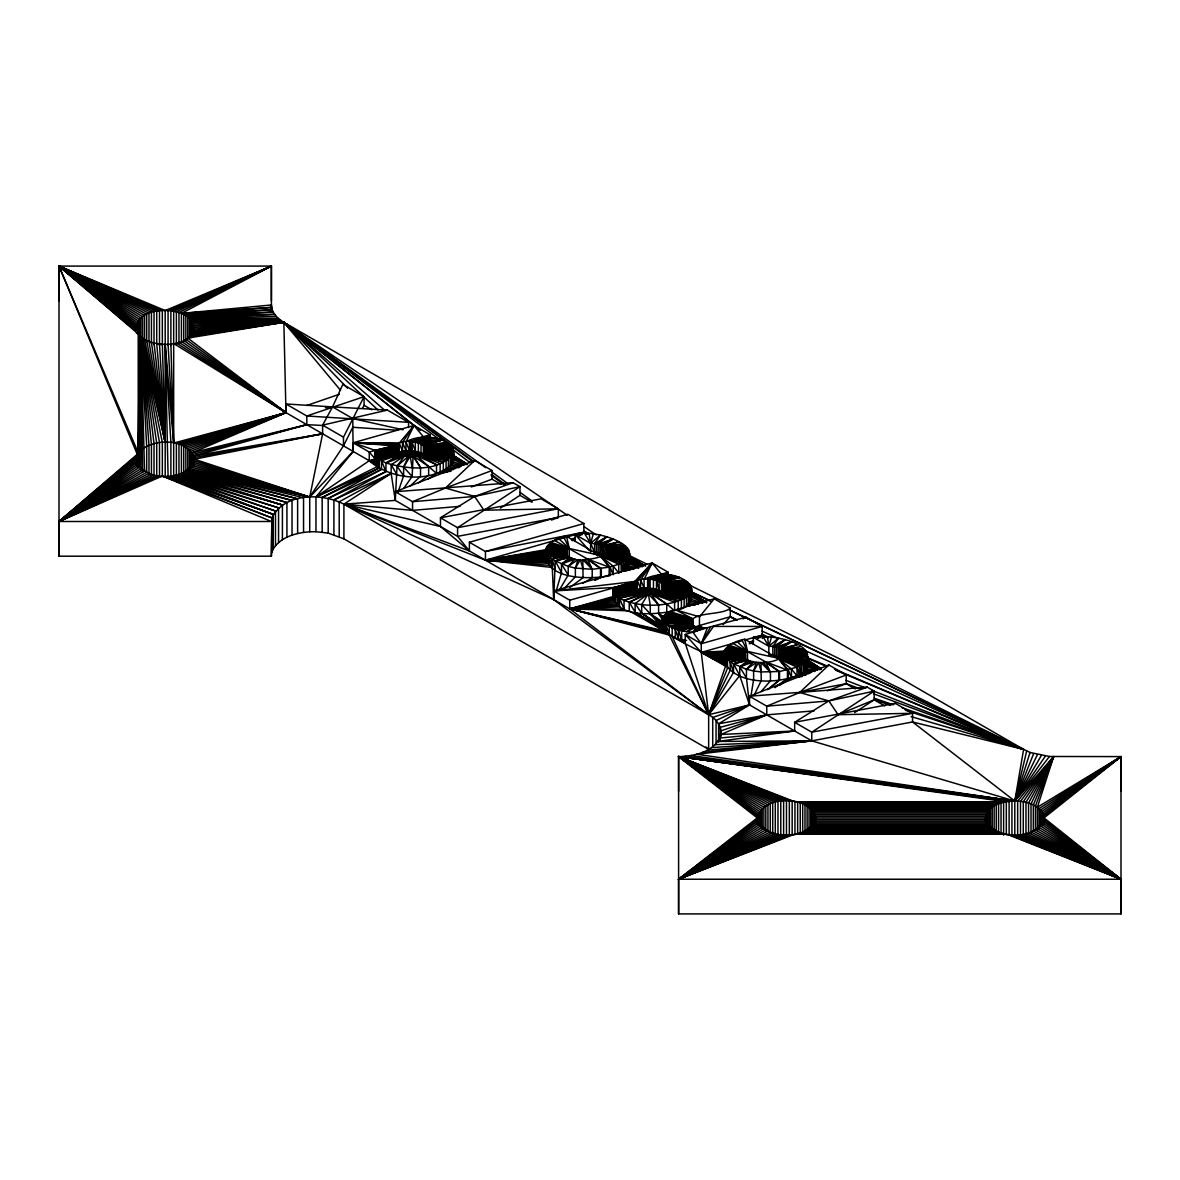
<?xml version="1.0" encoding="UTF-8"?>
<svg xmlns="http://www.w3.org/2000/svg" width="1180" height="1180" viewBox="0 0 1180 1180"><rect width="100%" height="100%" fill="white"/><g stroke="black" fill="none" stroke-linecap="round" stroke-linejoin="round"><path stroke-width="1.5" d="M721.039 736.35C722.573 727.131 716.437 718.886 708.649 714.726L553.686 599.588L343.911 504.155C321.653 492.812 284.38 492.739 271.857 517.902L271.4 556.193L59 556.193L59 266.09L271.4 266.09L271.4 300.767M138.222 467.383L138.222 333.852C128.532 306.49 180.54 304.469 192.178 320.945C201.869 348.307 149.86 350.342 138.222 333.852L59 266.09L59 300.767M165.2 475.23L165.2 442.367L140.922 336.772L140.922 469.935M271.4 309.617L271.4 266.09L165.2 310.546L59 266.09L137.249 454.329L137.249 465.289M690.064 585.383L1030.037 752.471L1049.477 756.483L1121 756.601L1121 913.91L678.603 913.91L678.603 756.601C694.961 756.424 719.859 750.775 721.039 730.877L766.764 714.859L814.23 710.832M392.262 449.079C397.232 437.987 422.956 439.196 426.732 450.332C419.062 459.241 399.076 458.843 392.262 449.079L375.225 450.376L369.252 452.043L353.189 442.78L353.189 451.453L315.96 497.001L315.96 531.693L328.188 533.095L343.911 538.847L708.649 749.418L708.649 714.726L701.274 652.407L701.274 643.734L707.395 627.701L746.04 617.17L762.103 626.447L762.383 638.498M630.341 586.534C635.327 575.442 661.066 576.622 664.842 587.773C657.201 596.697 637.156 596.298 630.341 586.534L553.686 590.929L553.686 599.588L551.901 558.745C535.986 549.659 555.928 536.251 566.548 536.325L600.281 555.795L618.763 564.261C654.207 546.266 589.602 527.74 575.102 534.437L575.102 541.384M589.41 550.706L575.102 534.437L590.605 543.39C617.686 544.924 610.267 558.302 585.133 559.423C579.306 562.521 556.193 555.116 569.262 548.479L625.017 561.001L625.017 569.675L618.763 572.934L613.187 566.135L600.281 555.795L593.54 553.641M752.088 662.688C746.557 661.774 738.282 654.03 747.5 651.389L803.256 663.898C822.608 642.79 765.599 633.277 753.342 637.348L753.342 644.28M786.44 657.363C788.373 647.968 775.422 646.212 768.844 646.301L753.342 637.348M135.995 462.885L136.143 457.575L138.222 452.781L139.447 335.356M162.339 475.304L162.339 442.441L140.922 336.772L139.447 467.708M392.365 452.958L392.439 449.772L375.225 450.376L353.189 442.78L414.018 425.478L430.081 434.756L430.081 438.223M630.43 570.058L625.017 569.675L623.217 562.152L600.281 555.795L609.19 567.167L609.19 575.84C590.9 579.174 547.638 580.56 545.765 554.925M194.405 462.885C193.166 437.441 151.94 436.807 138.222 452.781L140.922 336.772L159.507 442.692L159.507 475.555M730.273 608.069C722.514 615.635 694.607 611.093 689.725 622.627C693.516 627.922 701.422 628.099 707.395 627.701L685.211 634.471L701.274 652.407L724.387 664.089C718.561 649 732.264 641.522 744.787 639.236L778.52 658.706L797.016 667.172L803.256 663.898L803.256 672.571C781.927 684.725 734.757 686.17 723.93 661.051C703.029 652.717 680.934 643.484 663.249 629.766C658.322 619.692 665.461 610.768 675.491 609.809L714.21 598.791L730.273 608.069L730.273 616.742L723.089 624.604M699.371 629.043L699.504 616.816L714.21 598.791M625.017 569.675L628.704 565.854L629.722 562.137L640.917 566.872M173.681 475.953L173.681 343.542L285.973 412.646L369.252 460.716C391.037 479.891 430.995 483.844 452.707 463.607C462.368 436.556 421.319 432.027 405.979 441.984L405.979 450.657L394.636 453.754M699.165 603.349L690.787 601.062L690.949 586.357L664.842 587.773L691.48 588.378C691.819 595.59 683.913 598.998 678.22 601.048L678.22 609.721C690.005 607.892 695.787 594.779 689.902 584.528C678.352 572.374 658.263 572.108 644.103 579.439L644.103 588.112L632.716 591.21L632.716 582.537L569.748 600.192L553.686 590.929L652.098 562.934L668.16 572.212L668.16 575.678M553.686 599.588L555.264 560.884L551.901 558.745L566.002 555.057L549.275 556.65L549.275 565.323L485.452 560.19L343.911 504.155L343.911 538.847M1044.005 821.56C1045.76 806.265 1026.88 800.822 1014.8 801.058L811.781 740.863L749.492 704.888L708.649 714.726L569.748 608.865L469.389 550.927L457.575 536.354L395.285 500.394L397.041 466.144L404.696 455.849L385.963 462.958C381.347 460.82 372.703 456.911 375.225 450.376L393.869 445.671L394.474 452.132L394.636 445.081L353.189 442.78L399.209 443.134L414.018 425.478L423.296 436.674L430.081 434.756M403.722 488.402L412.174 476.425L413.059 456.203L420.523 467.56L420.523 476.233L409.902 486.396M59 556.193L59 521.501L135.995 459.226C142.559 482.428 187.841 482.428 194.405 459.226L322.612 433.798L322.612 425.125L332.539 406.894L342.849 384.385L364.074 396.642L364.074 405.315L362.467 408.295M757.265 823.389C755.038 792.857 817.902 792.857 815.675 823.389M678.603 791.279L678.603 756.601L757.265 817.917C763.829 841.104 809.111 841.104 815.675 817.917L985.595 817.917C987.365 804.775 1003.679 801.205 1014.8 801.058L1053.637 756.601L1037.382 807.223L1037.382 830.941M985.595 821.56L985.595 817.917C992.159 841.104 1037.441 841.104 1044.005 817.917L1121 756.601L1121 791.279M600.989 557.24L601.343 544.953L613.32 538.921L598.186 544.054L598.186 552.727L604.057 554.88L604.057 546.207L619.058 541.782L602.759 545.529L602.759 554.202M271.857 552.594L273.229 549.069L273.229 514.377L165.2 476.086L271.857 517.902L271.4 556.193M668.16 572.212L661.375 574.129L652.098 562.934L634.707 581.489L613.335 587.817C610.842 594.351 619.397 598.29 624.043 600.399C641.315 606.697 660.785 606.726 678.22 601.048L654.9 593.245L684.149 598.511L684.149 607.184M673.028 611.225C656.065 614.131 620.031 618.482 612.966 597.7L569.748 608.865L569.748 600.192M743.385 657.821L743.385 654.354L724.063 654.399L727.514 659.546L733.503 663.794L747.442 660.077C759.522 664.665 777.532 663.086 786.455 653.764L806.692 652.57L806.692 656.036M750.672 697.675L753.607 679.65L753.607 670.977L756.351 662.452L746.453 669.296L733.503 663.794L733.503 672.452L708.649 714.726L343.911 504.155L391.155 473.416L391.155 464.758L404.696 455.849M181.425 340.769L181.425 313.379L271.4 304.986C271.489 312.7 277.551 318.718 283.849 322.317L1023.591 749.418L1014.8 801.058L1014.8 835.735M810.572 672.88L803.256 672.571L806.943 668.75L807.961 665.048L819.215 669.694M193.844 466.174L193.844 455.937L322.612 433.798L309.721 497.09L309.721 531.782C296.239 532.829 280.737 536.767 273.229 549.069M1026.688 751.026L1014.8 801.058L678.603 756.601L757.413 816.265L757.413 823.566M593.319 533.95L590.605 543.39L590.605 552.063M768.844 654.974L768.844 646.301L771.558 636.861M556.134 591.18L561.503 572.669L561.503 563.996L569.97 557.535L555.264 560.884L561.503 572.669M1030.037 752.471L1014.8 801.058L684.843 756.336M564.527 588.171L575.368 576.755L575.368 568.082L578.097 559.541L568.214 566.4L555.264 560.884L568.244 556.65L551.901 558.745L555.264 569.557M375.225 459.05L374.753 462.442L377.438 466.528L315.96 497.001L369.252 460.716L375.225 459.05L369.252 452.043L369.252 460.716L376.051 464.994L376.051 456.321L395.757 453.046L374.753 453.769L394.754 452.412L374.68 452.722L374.753 462.442L369.252 460.716L374.827 460.259L374.827 451.586L393.265 451.114L375.225 450.376L375.078 463.416L369.252 460.716L374.68 461.395L374.827 451.586L393.928 451.778L374.68 452.722M463.15 465.23L453.282 461.867L453.4 450.922L425.965 451.733L453.282 453.194C439.226 473.062 406.687 469.109 385.963 462.958L385.963 471.617L333.911 499.877L333.911 534.555M398.058 492.193L403.604 475.82L403.604 467.147L408.487 456.203L397.041 466.144L403.604 475.82M691.937 626.403L691.259 619.825L662.659 617.981L663.249 621.093L666.095 624.25L669.252 635.032L708.649 714.726L725.597 666.139L725.597 657.466L743.135 656.39L724.387 655.416L724.387 664.089M1033.606 753.696L1014.8 801.058L690.934 755.539M613.335 596.475L569.748 608.865L666.095 632.923L666.095 624.25L672.187 627.893L672.187 636.566L708.649 714.726L727.514 668.219L727.514 659.546L743.385 656.906L725.597 657.466L727.514 668.219M297.626 533.522L297.626 498.845L187.782 469.92L309.721 497.09L343.469 445.834L343.469 437.161L364.074 396.642L306.8 415.994L285.973 403.973L285.973 412.646L192.178 452.781L192.178 467.383M644.103 579.439L652.098 562.934L635.917 581.017L635.917 589.69L659.133 590.162L662.585 592.006M612.803 598.835L569.748 608.865L669.252 635.032L669.252 626.359L690.182 623.497L672.187 627.893L681.686 631.034L692.94 632.288L701.274 643.734L713.517 626.418L762.103 626.447L701.274 643.734L685.211 634.471L685.211 643.144L708.649 714.726L730.14 670.328L730.14 661.655L744.241 657.953L727.514 659.546L743.754 657.437M754.182 695.182L761.233 680.624L760.982 662.541L770.437 672.202L770.437 680.875L761.13 691.554M1037.382 754.728L1014.8 801.058L696.76 754.241L811.781 740.863L912.553 721.968L1023.591 749.418L729.048 609.706M343.469 445.834L352.82 427.278L352.82 418.605L332.539 406.894L285.973 403.973M701.274 643.734L710.375 627.2M1041.306 755.539L1014.8 801.058L912.553 721.968L912.553 713.31L895.281 703.339L794.656 722.308L794.656 730.966L717.853 741.453L811.781 740.863L811.781 732.19L874.188 691.156L867.3 687.173L749.492 696.215L749.492 704.888L718.605 723.812L718.605 742.073M559.128 590.398L568.214 575.058L568.214 566.4L574.881 559.069L561.503 563.996L568.214 575.058M568.214 566.4L575.368 568.082L580.398 559.674L582.994 569.04L582.994 577.713L569.807 587.566M716.068 744.241L716.068 720.508L749.492 704.888L746.453 677.969L746.453 669.296L753.607 670.977L758.637 662.585L761.233 671.951L779.538 671.494L797.016 667.172L799.376 674.812L804.583 674.606M691.259 626.757L691.259 619.825L662.791 620.061L662.791 628.734L641.684 613.275L641.684 604.602L648.307 593.702L658.602 605.016L658.602 613.689L663.957 621.904M704.549 627.893L692.94 632.288L696.569 626.919L686.568 631.787L694.327 626.167L681.686 631.034L681.686 639.707L685.211 643.144L672.187 636.566M398.751 454.89L424.476 454.566L395.669 454.344L423.369 453.858L423.369 445.185L441.63 440.14L412.012 442.072L412.012 450.745L402.498 451.055L402.498 442.382L414.018 425.478L405.979 441.984L409.504 450.598L418.354 451.822L424.476 454.566L424.476 445.893L441.63 440.14L410.375 441.954L410.375 450.627L409.504 441.925L423.296 436.674M635.917 589.69L656.464 589.263L640.593 588.51L640.593 579.837L652.098 562.934L637.288 580.59L637.288 589.263L656.464 589.263L659.133 590.162L659.133 581.489L679.71 577.595L648.587 579.409L648.587 588.082L656.464 589.263L656.464 580.59L679.71 577.595L661.479 582.625L661.479 591.298L633.675 591.77M1045.347 756.129L1014.8 801.058L1049.477 756.483M594.617 552.211L594.617 543.538L600.458 534.997L590.605 543.39L594.617 552.211L598.186 552.727M776.425 655.638L776.425 646.965L791.573 641.817L779.582 647.85L780.998 657.113L780.998 648.44L797.297 644.693L782.311 649.118L782.311 657.791L772.856 655.121L772.856 646.448L778.697 637.908L768.844 646.301L762.959 636.595M708.649 714.726L739.742 675.58L739.742 666.907L748.209 660.431L733.503 663.794L739.742 675.58L749.492 704.888L712.72 717.47L712.72 746.675M581.666 534.938L583.864 532.21L583.864 523.537L567.801 514.274L469.389 542.254L469.389 550.927L343.911 504.155L395.285 500.394L395.285 491.721L474.67 460.495L492.016 470.51L492.016 479.183L501.043 484.39M759.905 637.834L762.103 635.12L765.201 636.728M746.453 669.296L753.12 661.98L739.742 666.907L746.453 677.969M474.67 460.495L445.479 488.019L412.558 501.692L395.285 491.721L513.094 482.679L519.982 486.662L519.982 495.334L500.438 508.079M828.876 664.989L749.492 696.215L766.764 706.186L799.686 692.513L828.876 664.989L846.222 675.004L846.222 683.677L855.249 688.899M136.555 466.174L136.555 455.937L59 521.501L162.339 476.012L271.4 521.501L59 521.501L137.249 454.329M767.605 689.651L778.741 680.27L778.741 671.597L765.805 661.951L732.854 643.41M159.507 475.761L59 521.501L136.143 457.575L136.143 461.233M598.186 544.054L607.125 536.649L594.617 543.538M776.425 646.965L785.364 639.56L772.856 646.448M768.608 689.164L779.538 680.167L779.538 671.494L765.805 661.951L770.437 672.202L763.371 662.334M156.719 475.363L59 521.501L136.143 460.878M703.192 627.893L692.94 632.288L699.076 627.48M757.265 817.917L678.603 879.233L678.603 913.91M1037.382 807.223L1121 756.601L1043.858 816.265L1043.858 819.908M154.02 474.803L59 521.501L136.555 462.516M757.413 819.569L678.603 879.233L1121 879.233L1121 913.91M418.487 482.886L428.65 475.216L428.65 466.543L416.82 455.79L436.526 464.728L436.526 473.401L427.367 479.404M635.12 603.6L648.307 593.702L650.254 605.207L650.254 613.88L662.6 627.686L641.684 613.275L635.12 603.6L635.12 612.273L663.942 630.813L663.942 622.155L689.636 622.067L663.249 621.093L663.249 629.766L635.12 612.273L629.235 602.213L646.566 593.658L624.043 600.399L624.043 609.072L569.748 608.865L664.886 631.861L664.886 623.202L689.725 622.627L669.252 626.359L689.828 622.922M1039.079 828.625L1039.079 808.551L1121 756.601L1043.445 814.628L1043.445 824.85M572.33 540.735L575.206 538.611M579.528 535.41L583.864 532.21L586.962 533.832M750.569 643.646L753.445 641.507M757.767 638.306L762.103 635.12L765.201 636.861M151.438 474.095L59 521.501L137.249 464.124M757.826 821.206L678.603 879.233L794.951 834.054L1006.319 834.054L1121 879.233L1044.005 817.917M1040.554 826.398L1040.554 809.967L1121 756.601L1042.751 813.02L1042.751 823.965M758.519 822.814L678.603 879.233L792.163 834.452M148.975 473.239L59 521.501L138.222 465.672M1121 756.601L1041.778 811.457L1041.778 826.059M776.809 686.067L787.429 678.736L787.429 670.078L778.52 658.706L801.456 665.048L801.456 673.721L808.772 673.706M774.847 687.66L788.284 678.544L788.284 669.871L778.52 658.706L799.376 666.139L801.456 673.721M572.403 539.968L575.265 538.021M579.557 535.115L583.864 532.21L586.962 533.965M749.212 643.838L753.504 640.932M757.796 638.026L762.103 635.12L744.713 640.062M759.492 824.363L678.603 879.233L789.332 834.688M146.674 472.266L59 521.501L139.447 467.177M607.125 536.649L596.446 543.759L596.446 552.417L597.552 555.869M785.364 639.56L774.7 646.655L774.7 655.328M854.644 712.587L874.188 699.828L889.823 705.021M760.717 825.867L678.603 879.233L786.47 834.776M779.449 685.477L791.441 677.703L802.135 676.553M156.719 475.953L156.719 443.09L140.922 336.772L144.55 471.041L59 521.501L140.922 468.593M762.192 827.283L678.603 879.233L783.609 834.688M59 521.501L142.618 469.92M571.341 539.806L574.468 537.903M579.159 535.056L583.864 532.21L586.873 534.289M749.58 642.702L752.707 640.814M757.398 637.967L762.103 635.12M763.888 828.611L678.603 879.233L780.777 834.452M322.17 532.136L322.17 497.444L379.237 468.003L379.237 459.33L399.784 454.772L385.963 462.958L401.318 455.215M765.82 829.835L678.603 879.233L777.989 834.054M582.566 583.377L592.198 577.964L592.198 569.291L587.566 559.04L554.615 540.499M571.887 558.273L561.503 563.996L572.315 558.42M742.943 618.88L746.04 617.17M750.126 661.183L739.742 666.907L750.554 661.331M395.285 500.394L391.155 473.416L339.191 501.81L339.191 536.487M681.686 631.034L692.365 625.223L678.397 630.223L678.397 638.896L686.568 640.46M328.188 533.095L328.188 498.417L381.45 469.419L381.45 460.746L399.784 454.772M767.944 830.941L678.603 879.233L775.29 833.493M770.245 831.93L678.603 879.233L772.708 832.785M692.94 632.288L701.849 627.819L699.504 625.489L694.74 627.052M595.664 579.66L600.502 577.359L600.502 568.701L587.566 559.04L609.19 567.167L618.763 564.261L618.763 572.934M322.17 497.444L381.45 469.419M594.735 580.339L601.299 577.271L601.299 568.598L587.566 559.04M328.188 498.417L385.963 471.617L381.45 460.746M333.911 499.877L391.155 473.416M315.96 497.001L379.237 468.003L377.438 457.855L396.996 453.695L376.051 456.321M648.307 593.702L629.235 602.213L629.235 610.871L663.942 630.813L569.748 608.865L612.892 599.883L612.966 589.026L631.344 588.569L613.335 587.817L633.63 581.991L633.63 590.664L659.133 590.162L656.464 580.59M846.222 675.004L799.686 692.513L828.832 700.92L838.11 714.697L874.188 699.828L884.735 705.92M637.288 580.59L640.593 588.51L647.614 588.038L647.614 579.365L661.375 574.129M624.043 600.399L642.775 593.304L619.544 598.201L619.544 606.874L569.748 608.865L613.187 600.841L613.187 592.168L633.837 590.501L612.892 591.21L632.834 589.867L612.803 590.162L632.008 589.218L612.966 589.026M492.016 470.51L445.479 488.019L474.625 496.426L519.982 486.662L457.575 527.681L457.575 536.354L558.347 517.474L558.347 508.801L541.074 498.83L440.45 517.799L440.45 526.472L469.389 550.927M471.322 486.957L492.016 479.183M551.503 520.056L558.347 517.474M827.254 690.816L846.222 683.677L859.999 688.781M513.094 482.679L474.625 496.426L440.45 517.799L457.575 527.681L558.347 508.801L483.903 510.202L474.625 496.426L412.558 501.692L412.558 510.365L460.023 506.338M890.074 705.153L895.281 703.339M306.653 405.522L339.398 394.253M733.503 663.794L746.483 659.561L730.14 661.655L733.503 672.452M583.864 523.537L485.452 551.532L469.389 542.254M741.247 641.05L701.274 652.407L725.597 666.139M629.235 610.871L569.748 608.865L615.532 603.968L615.532 595.295L639.398 592.67L619.544 598.201L624.043 609.072M193.844 455.937L306.8 424.667L322.17 425.449M555.264 560.884L569.202 557.167M379.237 459.33L398.339 454.271L377.438 457.855L377.438 466.528M408.56 427.529L408.56 422.322L306.8 415.994L306.8 424.667L193.151 454.329L193.151 465.289M630.843 587.905L613.335 587.817L631.949 583.126L631.949 590.059M423.369 453.858L396.436 453.754L421.024 452.722L421.024 444.049L441.63 440.14L418.354 443.149L418.354 451.822L399.209 451.807L399.209 443.134L402.498 451.055L409.504 450.598L409.504 441.925L428.974 437.072M674.724 575.928L647.614 579.365L667.054 574.527M343.469 437.161L322.612 425.125L387.365 410.094L408.56 422.322M192.178 452.781L306.8 424.667M392.763 450.45L375.225 450.376L393.235 446.291L393.235 453.223M630.518 587.227L613.335 587.817L631.315 583.746L631.315 588.953M551.901 558.745L566.621 555.574M730.14 661.655L744.86 658.484M672.187 627.893L690.728 624.073L675.226 629.176L675.226 637.849L685.211 643.144M860.176 688.648L867.3 687.173L828.832 700.92L794.656 722.308L811.781 732.19L912.553 713.31L838.11 714.697M392.276 448.371L375.225 450.376L392.763 446.954L392.763 452.161M630.356 585.826L613.335 587.817L630.843 584.41L630.843 589.617M799.686 692.513L846.222 683.677M322.612 433.798L194.257 457.575L194.257 461.233M613.187 592.168L635.076 591.15L614.161 593.761L614.161 602.434L569.748 608.865L617.332 605.458L617.332 596.785L639.398 592.67M718.605 723.812L766.764 714.859L766.764 706.186L828.832 700.92L874.188 691.156L874.188 699.828M607.538 552.417L607.538 548.951L624.899 545.779L606.166 547.609L606.166 554.556M784.405 657.452L784.405 650.519L803.138 648.675L785.777 651.862L785.777 657.068M609.19 567.167L592.198 569.291L575.368 568.082M546.296 549.585L485.452 560.19L485.452 551.532L583.864 532.21L485.452 560.19L551.901 567.418L549.275 556.65L565.146 554.01L547.343 554.571L547.343 563.244L485.452 560.19L545.514 550.618M409.504 441.925L433.591 437.765M647.614 579.365L671.686 575.221M425.228 453.71L424.476 445.893L446.025 442.264M375.225 450.376L392.439 447.663L392.439 453.238M613.335 587.817L630.518 585.118L630.518 588.584M189.479 336.772L283.849 322.317L567.255 515.203M425.375 453.548L425.375 446.615L447.618 443.252L424.476 445.893M190.954 335.356L283.849 322.317L485.732 467.664M624.899 545.779L606.948 548.287L606.948 553.494M785.187 656.404L785.187 651.198L803.138 648.675M545.691 551.871L485.452 560.19L546.665 562.211L546.665 553.538L564.896 553.479L547.343 554.571L549.275 565.323M637.864 592.227L615.532 595.295L636.418 591.726L614.161 593.761M436.644 438.473L410.375 441.954L412.012 450.745L399.209 451.807L415.345 451.158L415.345 442.485L441.63 440.14M604.057 546.207L622.273 543.788L606.166 547.609L606.682 553.848M549.275 556.65L565.515 554.526M684.105 579.719L661.479 582.625L685.698 580.707L662.585 583.333L662.585 590.266M192.178 333.852L283.849 322.317L473.947 461.601M325.385 407.779L332.539 406.894L387.365 410.094M553.686 590.929L634.707 581.489L634.707 590.162L659.133 590.162L632.716 591.21L661.479 591.298M193.151 332.303L283.849 322.317L473.165 461.911M447.426 472.192L436.526 473.401L428.65 466.543L413.575 456.173L420.523 467.56M544.909 553.612L485.452 560.19L546.148 561.178L546.148 552.505L564.778 552.461L564.778 555.928M702.203 752.471L811.781 740.863L715.036 744.683M607.951 553.066L607.951 549.6L626.964 547.726L607.538 548.951M786.19 655.977L786.19 652.51L805.202 650.637L785.777 651.862L785.983 656.523M545.765 554.364L485.452 560.19L545.809 560.161L545.691 549.467L566.651 549.939L567.403 558.125L567.403 549.452L546.841 546.488L546.841 549.969M719.815 738.031L794.656 730.966L720.877 734.476L766.764 714.859L720.272 727.293L720.272 740.067M193.844 330.695L283.849 322.317L440.7 440.524M451.04 471.292L440.14 472.266L440.14 463.593L419.918 455.097L436.526 464.728M707.13 750.244L811.781 740.863L711.437 747.633M375.078 454.743L395.757 453.046M545.042 555.308L485.452 560.19L545.662 559.143M183.726 341.757L183.726 314.367L271.606 307.39L181.425 313.379L271.4 266.09L168.061 310.62L168.061 345.312M194.257 329.058L283.849 322.317L420.331 430.331M425.832 452.869L425.375 446.615L449.713 444.831M608.172 551.163L628.453 549.674L628.453 553.14M786.411 654.074L806.692 652.57L786.19 652.51M426.836 451.955L426.806 448.813L451.822 447.073L425.375 446.615L449.875 444.978M664.93 591.446L664.93 586.254L689.902 584.528L663.485 584.041L663.485 590.974M666.095 624.25L689.725 622.627L663.942 622.155L689.651 622.347M778.52 658.706L791.441 669.03L797.016 675.845L805.866 675.24M185.85 341.035L185.85 315.473L272.211 309.765L183.726 314.367M546.281 556.149L485.452 560.19L546.178 552.594L564.778 552.963M663.942 590.31L663.485 584.041L687.955 582.433L662.585 583.333L663.337 591.15M450.288 470.628L443.326 471.041L443.326 462.368L422.204 454.3L448.385 459.669L448.385 468.342L455.392 468.563M608.216 550.854L628.453 549.674L607.951 549.6M724.535 651.036L701.274 652.407L724.904 665.107L724.904 656.434L743.135 656.39M194.405 327.406L283.849 322.317L418.752 429.314M187.782 338.616L187.782 316.712L273.229 312.095L185.85 315.473M545.898 557.152L485.452 560.19L545.691 558.14M662.585 583.333L687.793 582.286M396.627 452.707L421.024 452.722L395.551 453.209L395.551 444.536L353.189 442.78L396.627 444.034L396.627 452.707L418.354 451.822L397.837 452.235L397.837 443.562L353.189 442.78L393.869 445.671L393.869 452.604M187.782 316.712L274.63 314.367L189.479 318.04L189.479 336.285M426.88 449.565L452.869 448.901L453.4 459.595L464.846 464.743M664.989 587.006L690.949 586.357L664.93 586.254M453.223 469.596L446.07 469.728L446.07 461.07L422.204 454.3M276.415 316.535L189.479 318.04L278.554 318.6L190.954 319.456L190.954 337.716M409.504 450.598L405.979 450.657L402.498 442.382M690.3 624.028L690.226 620.65L663.249 621.093L689.666 621.786M309.721 531.782L315.96 531.693M635.002 592.36L660.756 592.021L635.548 591.814M639.914 592.98L661.67 592.729L634.899 592.449M400.005 455.554L419.933 455.333M406.599 456.188L415.449 456.114M664.178 589.971L664.178 584.764L689.902 584.528L664.65 585.501L664.842 591.239M639.383 593.688L657.098 593.51M725.833 652.157L701.274 652.407L724.063 663.072L723.93 652.378L744.89 652.85L744.89 659.782M406.702 456.911L413.915 456.852M426.378 451.114L453.4 450.922L426.732 450.332L452.869 448.901L426.806 448.813M664.488 588.554L691.48 588.378L664.075 589.174L691.362 590.649L691.362 599.322L702.793 603.393M192.178 333.733L192.178 320.945L281.046 320.532L190.954 319.456M724.904 665.107L724.387 655.416L743.017 655.357L743.061 658.632M565.146 554.91L565.146 551.444L545.662 550.485L566.031 550.441L566.518 556.975M565.146 551.444L545.809 551.488L546.148 561.178M743.385 654.354L723.9 653.381L744.27 653.351L744.27 658.543M757.826 823.758L757.826 814.628L678.603 756.601L794.951 801.781L1006.319 801.781L1006.319 834.644M815.528 819.569L985.742 819.569M815.115 821.206L986.156 821.206M814.421 822.814L986.849 822.814M813.448 824.363L987.822 824.363M812.224 825.867L989.047 825.867M810.749 827.283L990.522 827.283M809.052 828.611L992.218 828.611M807.12 829.835L994.15 829.835M804.996 830.941L996.274 830.941M802.695 831.93L998.575 831.93M800.232 832.785L1001.038 832.785M797.65 833.493L1003.62 833.493M690.005 624.456L689.858 621.211L663.249 621.093L689.74 621.491L689.784 624.854M640.593 588.51L653.455 588.599L653.455 579.926L679.71 577.595L650.121 579.513L650.121 588.186M425.375 446.615L451.66 446.866M398.589 455.008L420.021 455.229M663.485 584.041L689.74 584.321L689.74 587.788M399.769 455.701L420.803 455.952M406.79 456.498L413.974 456.586M639.619 593.171L657.157 593.363M639.501 593.879L657.466 594.086M192.178 320.945L283.849 322.317L384.99 410.478M690.226 620.65L662.791 620.061L663.249 629.766M545.662 550.485L565.53 550.942L565.53 554.408M723.9 653.381L743.769 653.838L743.769 657.319M724.387 655.416L743.017 655.874M613.187 566.135L613.187 574.808L610.045 566.961L600.281 555.795L621.137 563.229L623.217 570.825L626.831 570.913M638.734 568.317L628.704 565.854L628.704 557.181L605.65 553.745L629.678 554.408L606.535 553.199L629.722 553.464L629.5 564.01L638.188 566.931M807.74 666.907L806.943 660.077L783.889 656.655L807.917 657.304L784.774 656.11L807.961 656.375L807.74 666.907L817.489 670.034M453.282 453.194L425.434 452.309L452.707 454.949L453.282 461.867M663.544 589.764L691.362 590.649L662.909 590.31L690.787 592.404L691.362 599.322M607.228 552.638L629.722 553.464L607.744 552.063L629.383 551.576L608.069 551.473L628.453 549.674L608.172 550.234L608.187 553.332M785.467 655.549L807.961 656.375L785.983 654.959L807.621 654.487L786.308 654.369L806.692 652.57L786.411 653.145L786.455 657.231M770.186 655.018L772.856 655.121M648.587 588.082L644.103 588.112L640.593 579.837M545.691 549.467L566.031 550.441L566.031 555.647M723.93 652.378L744.27 653.351M564.778 552.461L545.809 551.488L564.896 551.945L564.896 555.411M564.896 553.479L546.148 552.505L546.665 562.211M743.017 655.357L724.063 654.399L743.135 654.856L743.135 658.322M662.157 590.826L690.787 592.404L661.287 591.313L689.784 594.056L690.787 601.062M724.137 653.72L701.274 652.407L723.9 662.054M689.931 606.004L686.465 605.797L686.465 597.124L657.998 592.552L684.149 598.511M397.763 430.272L352.82 427.278L353.189 451.453L309.721 497.09L189.479 468.593M605.65 553.745L629.5 555.337M783.889 656.655L807.74 658.234L807.917 665.977L817.592 669.532M744.89 652.85L724.137 651.375L745.642 652.363L745.642 661.036M546.841 546.488L569.262 548.479L569.262 557.152L572.153 559.143M641.684 613.275L662.659 626.654L663.042 616.816L692.1 619.382L692.94 625.946M725.081 652.865L725.081 649.398L747.5 651.389L747.5 660.048L751.837 663.042M412.558 510.365L343.911 504.155L440.45 526.472M546.281 547.476L567.403 549.452L545.898 548.479L566.651 549.939L566.651 556.886M458.976 467.678L450.259 466.852L450.259 458.179L424.048 453.371L451.704 456.601L451.704 465.274L460.539 466.779M811.648 672.025L804.76 671.361L804.76 662.688L781.573 657.717L803.256 663.898M724.417 654.694L701.274 652.407L724.137 660.048M657.998 592.552L688.338 595.635L688.338 604.308L695.241 605.148M663.042 616.816L691.259 619.825L662.6 619.013L662.791 628.734L635.12 612.273M628.704 557.181L604.588 554.29L627.76 558.509L628.704 565.854M633.837 569.35L626.521 568.45L626.521 559.792L603.334 554.807L625.017 561.001M753.607 670.977L761.233 671.951M663.765 615.695L692.1 619.382L692.1 626.315M758.519 823.965L758.519 813.02L678.603 756.601L1011.938 801.132L1011.938 833.995M759.492 826.059L759.492 811.457L678.603 756.601L1009.107 801.382L1009.107 834.231M547.594 545.514L569.262 548.479L566.548 536.325M688.338 595.635L660.299 591.755L689.784 594.056L689.784 602.729L698.516 604.425M725.833 648.425L747.5 651.389L744.787 639.236M760.717 828.227L760.717 809.967L678.603 756.601L1006.319 801.781M451.704 456.601L424.8 452.854L452.707 454.949L452.707 463.607L461.159 465.746M725.081 649.398L745.642 652.363L724.52 650.387L724.52 653.853M723.119 655.593L701.274 652.407L724.52 659.06M603.334 554.807L627.76 558.509L627.76 567.182L634.707 568.45M781.573 657.717L805.999 661.42L806.943 668.75L815.38 670.638M804.76 662.688L805.999 670.093L814.79 671.464M450.259 458.179L423.178 453.858L448.385 459.669M664.842 614.603L692.1 619.382L668.042 612.568L693.162 618.91L693.162 625.857M548.508 544.541L569.262 548.479L563.804 537.106M726.747 647.451L747.5 651.389L742.043 640.017M724.077 656.759L701.274 652.407L723.384 657.673M352.82 418.605L403.162 429.8M666.272 613.571L692.1 619.382M187.782 469.92L303.555 497.709L303.555 532.401M193.151 333.468L193.151 322.509L283.849 322.317L285.973 412.646L185.85 447.309L185.85 471.041L297.626 498.845M654.9 593.245L681.406 599.824L681.406 608.497M190.954 467.177L309.721 497.09L194.405 459.226M549.747 543.464L569.262 548.479L558.819 538.729M727.986 646.375L747.5 651.389L737.058 641.625M292.035 535.145L292.035 500.468L183.726 472.266L286.932 502.547L286.932 537.225M192.178 465.672L309.721 497.09L194.257 460.878M185.85 471.145L292.035 500.468M286.932 502.547L181.425 473.239L282.404 505.025L282.404 539.717M651.64 593.614L674.606 602.183L674.606 610.856L666.73 603.998L651.64 593.614L678.22 601.048M193.151 464.124L309.721 497.09L193.844 462.516M699.504 616.816L675.491 609.809L693.162 618.91L670.181 611.609M911.093 716.614L1023.591 749.418L730.641 610.665M178.962 474.095L282.404 505.025L176.381 474.803L278.554 507.872L278.554 542.564M419.918 455.097L443.326 462.368M278.554 507.872L173.681 475.363L275.486 511.014L275.486 545.706M905.458 710.213L1023.591 749.418L802.341 649.339M551.178 542.446L569.262 548.479M729.417 645.342L747.5 651.389M275.486 511.014L170.894 475.761L273.229 514.377L168.061 476.012M874.247 698.236L893.349 704.784M902.036 707.749L1023.591 749.418L834.452 669.134M873.775 693.884L1023.591 749.418L836 670.328M765.805 661.951L787.429 670.078M629.678 563.081L639.295 566.725M162.339 476.012L271.857 517.902M845.957 680.314L864.748 687.615M871.577 690.271L1023.591 749.418M762.192 828.625L762.192 808.551L678.603 756.601L792.163 801.382L792.163 834.231M1009.107 834.452L1121 879.233L1043.858 819.569M763.888 829.127L763.888 807.223L678.603 756.601L789.332 801.132L789.332 833.995M1011.938 834.688L1121 879.233L1043.445 821.206M765.82 831.546L765.82 805.984L678.603 756.601L786.47 801.058L786.47 835.735M1014.8 834.776L1121 879.233L1042.751 822.814M807.267 658.219L825.852 666.051M807.43 657.658L827.696 666.272M767.944 830.44L767.944 804.878L678.603 756.601L783.609 801.132L783.609 833.995M1017.662 834.688L1121 879.233L1041.778 824.363M770.245 833.095L770.245 803.89L678.603 756.601L780.777 801.382L780.777 834.231M1020.494 834.452L1121 879.233L1040.554 825.867M736.984 619.766L730.273 616.742L699.504 625.489L700.183 628.63M762.118 631.138L778.874 638.719M772.708 834.083L772.708 803.049L678.603 756.601L777.989 801.781L777.989 834.644M702.838 602.257L691.48 597.05L690.949 595.03L704.903 602.493M1023.281 834.054L1121 879.233L1039.079 827.283M678.603 756.601L775.29 802.341L775.29 833.375M690.772 591.549L710.729 601.018M690.698 591.74L710.67 601.21M1025.981 833.493L1121 879.233L1037.382 828.611M628.97 555.337L647.127 564.261M666.951 574.011L671.892 576.445M807.621 663.16L820.69 669.621M629.383 560.249L642.363 566.739M1028.562 832.785L1121 879.233L1035.45 829.835M1031.025 831.93L1121 879.233L1033.326 830.941M452.869 457.575L465.318 464.197M583.495 531.442L588.215 533.994M761.734 634.339L766.454 636.89M583.908 531.369L588.702 533.965M736.659 620.223L730.273 616.742L736.586 620.385M762.192 634.176L768.578 637.672M584.041 531.177L588.82 533.803M808.285 662.128L820.956 669.222M630.032 559.217L642.643 566.297M664.075 619.795L658.602 613.689L664.399 616.978M364.074 405.315L371.833 409.799M519.982 495.334L532.033 502.282M569.262 557.152L573.834 559.792M630.194 557.063L644.472 565.368M630.032 557.034L645.563 566.164M691.421 594.086L705.094 602.11M451.822 455.746L467.044 464.699M808.167 661.11L819.997 668.278M630.105 558.302L642.672 565.899M690.315 592.213L705.684 601.653M452.22 454.743L467.516 464.138M691.052 593.024L706.496 602.655M452.973 455.583L466.911 464.315M629.442 557.299L643.026 565.884L629.722 557.255M807.681 660.225L821.31 668.868L807.976 660.181M690.212 592.242L706.717 602.715M176.381 342.982L285.973 412.646L190.954 451.276L190.954 467.708M452.132 454.801L467.147 464.374M663.381 622.332L650.254 613.88L641.684 604.602M178.962 342.274L285.973 412.646L189.479 449.86L189.479 469.935M584.012 526.605L596.21 534.909M181.425 341.418L285.973 412.646L187.782 448.533L187.782 472.266M703.708 628.365L699.504 625.489L700.566 628.645M183.726 340.43L285.973 412.646L183.726 446.188L183.726 471.749M491.721 471.971L506.677 482.738M520.129 492.429L532.091 501.043M185.85 339.324L285.973 412.646L181.425 445.214L181.425 474.419M491.765 474.655L505.128 484.449M490.91 474.994L504.214 484.803M450.967 448.252L470.024 462.604M135.995 327.406L59 266.09L138.222 452.781M658.602 613.689L664.001 617.996M136.143 329.058L59 266.09L162.339 310.62L162.339 345.312M136.555 330.695L59 266.09L159.507 310.871L159.507 345.548M137.249 332.303L59 266.09L156.719 311.269L156.719 344.132M705.935 746.911L708.649 749.418M377.954 409.991L283.849 322.317L193.844 324.117L193.844 333.247M347.525 388.191L283.849 322.317L194.257 325.754L194.257 329.397M412.174 476.425L403.604 467.147L410.242 456.262L412.174 467.752M340.489 390.226L283.849 322.317L187.782 338.1L285.973 412.646L178.962 444.358L178.962 475.393M701.481 628.202L699.504 625.489L700.95 628.645M585.133 559.423L592.198 569.291L582.743 559.63L582.994 569.04M658.602 605.016L650.962 593.658L666.73 603.998L666.73 612.671M584.72 533.685L590.605 543.39L589.145 533.685M391.155 464.758L397.041 474.817M788.284 669.871L791.441 677.703L791.441 669.03M412.012 442.072L415.345 451.158M681.686 639.707L678.397 630.223L691.451 624.633L675.226 629.176L678.397 638.896M617.332 596.785L619.544 606.874M142.618 338.1L165.2 442.367L165.2 344.265L173.681 443.09L285.973 412.646L176.381 443.65L176.381 476.514M784.066 657.511L782.311 649.118L800.512 646.699L784.405 650.519L784.921 656.744M144.55 339.324L165.2 442.367L162.339 344.177M146.674 340.43L165.2 442.367L159.507 343.941M626.521 559.792L627.76 567.182M148.975 341.418L165.2 442.367L156.719 343.542M767.384 636.595L768.844 646.301M782.311 657.791L780.998 648.44L791.573 641.817L778.062 647.363L778.195 659.281M604.057 554.88L602.759 545.529L613.32 538.921L599.824 544.452L599.956 556.37M151.438 342.274L165.2 442.367L154.02 342.982M664.886 623.202L666.095 632.923M142.618 472.266L140.922 336.772L154.02 443.65L154.02 476.514M394.636 445.081L395.551 453.209M146.674 471.749L146.674 446.188L140.922 336.772L151.438 444.358L151.438 475.393M140.922 336.772L148.975 445.214L148.975 474.419M546.665 553.538L547.343 563.244M785.187 651.198L785.585 657.422M168.061 344.177L173.681 443.09L170.894 343.941M664.178 584.764L664.502 591.033M1035.45 829.717L1035.45 805.984L1053.637 756.601L1017.662 801.132L1017.662 833.995M1033.326 830.44L1033.326 804.878L1053.637 756.601L1020.494 801.382L1020.494 834.231M1031.025 833.095L1031.025 803.89L1053.637 756.601L1023.281 801.781L1023.281 834.644M1028.562 834.083L1028.562 803.049L1053.637 756.601L1025.981 802.341L1025.981 835.189M1003.62 835.189L1003.62 802.341L797.65 802.341L797.65 833.375M1001.038 834.083L1001.038 803.049L800.232 803.049L800.232 834.083M998.575 833.095L998.575 803.89L802.695 803.89L802.695 833.095M996.274 830.44L996.274 804.878L804.996 804.878L804.996 830.44M994.15 829.717L994.15 805.984L807.12 805.984L807.12 831.546M992.218 830.941L992.218 807.223L809.052 807.223L809.052 829.127M990.522 828.625L990.522 808.551L810.749 808.551L810.749 828.625M989.047 826.398L989.047 809.967L812.224 809.967L812.224 828.227M987.822 826.059L987.822 811.457L813.448 811.457L813.448 826.059M986.849 823.965L986.849 813.02L814.421 813.02L814.421 823.965M986.156 824.85L986.156 814.628L815.115 814.628L815.115 823.758M985.742 819.908L985.742 816.265L815.528 816.265L815.528 823.566M806.943 668.75L806.943 660.077L782.827 657.186L805.999 661.42L805.999 670.093M799.376 666.139L799.376 674.812M797.016 667.172L797.016 675.845M794.951 801.781L794.951 834.644M779.582 647.85L779.582 656.523M690.639 625.444L690.639 620.252L662.791 620.061L690.403 620.444L690.403 625.651M689.858 621.211L689.74 624.957M623.217 562.152L623.217 570.825M621.137 563.229L621.137 571.902M610.045 566.961L610.045 575.634M426.541 453.268L426.541 448.075L451.822 447.073L426.054 447.338L426.054 452.53M271.4 304.986L271.4 310.458M178.962 343.572L178.962 312.538L271.4 266.09L170.894 310.871L170.894 345.548M176.381 344.678L176.381 311.83L271.4 266.09L173.681 311.269L173.681 344.132M170.894 475.555L170.894 442.692L165.2 344.265L168.061 475.304M165.2 310.546L165.2 345.224M154.02 344.678L154.02 311.83L59 266.09L136.143 325.754L136.143 329.397M151.438 343.572L151.438 312.538L59 266.09L136.555 324.117L136.555 333.247M148.975 340.769L148.975 313.379L59 266.09L137.249 322.509L137.249 333.468M146.674 341.757L146.674 314.367L59 266.09L138.222 320.945L138.222 333.733M144.55 341.035L144.55 315.473L59 266.09L139.447 319.456L139.447 337.716M142.618 338.616L142.618 316.712L59 266.09L140.922 318.04L140.922 336.285M663.765 624.353L663.042 625.489L650.254 613.88L663.765 624.353"/></g></svg>
